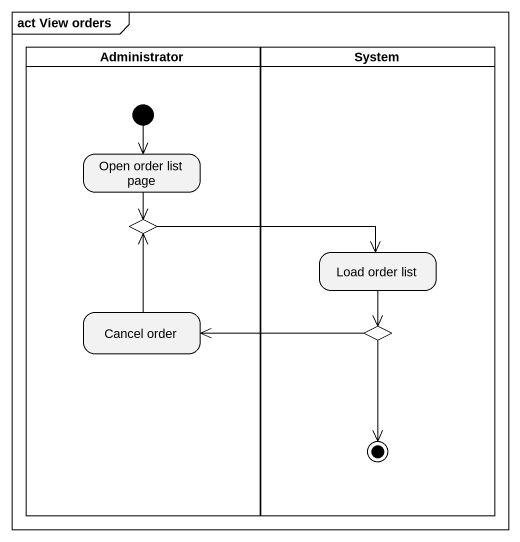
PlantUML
@startuml
mainframe act View orders
hide empty description
state Administrator <<partition>> {
  state "Open order list page" as Open_order_list_page
  state choice1 <<choice>>
  state "Cancel order" as Cancel_order
  [*] --> Open_order_list_page
}
state System <<partition>> {
  state "Load order list" as Load_order_list
  state choice2 <<choice>>
  choice2 --> [*]
}
Open_order_list_page --> choice1
choice1 -right-> Load_order_list
Load_order_list --> choice2
Cancel_order -up-> choice1
choice2 -left-> Cancel_order
@enduml
